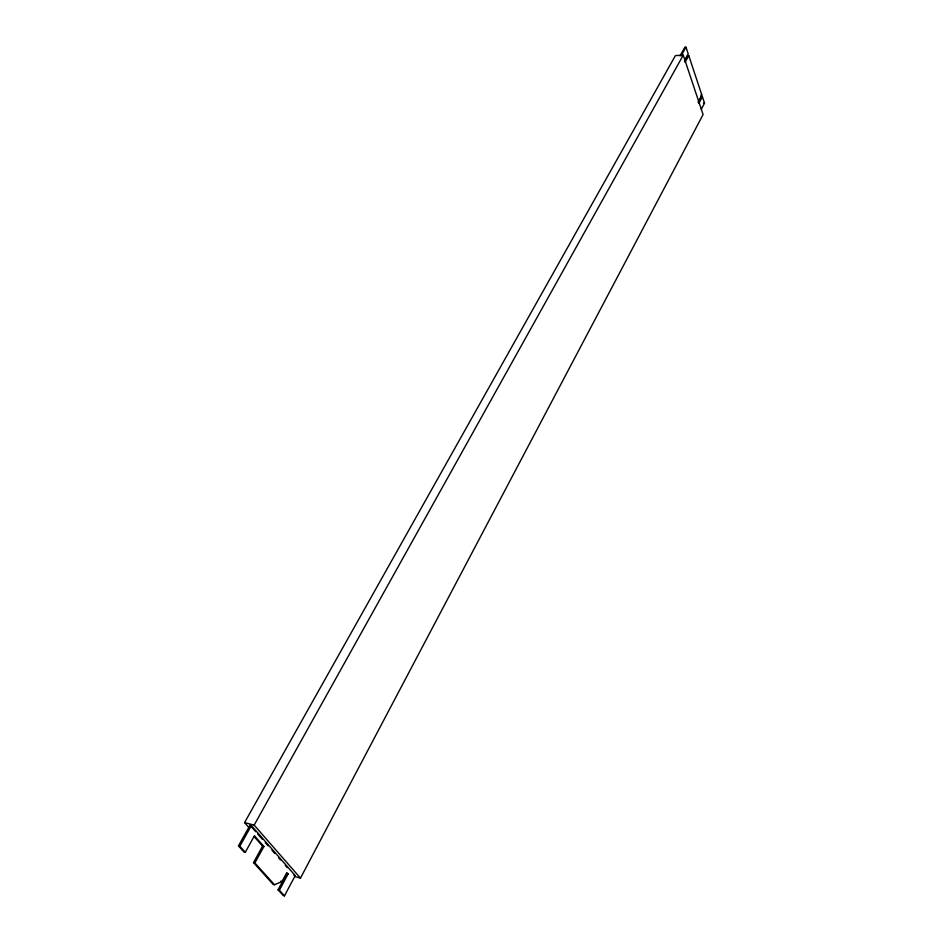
<?xml version="1.0" encoding="UTF-8"?>
<svg xmlns="http://www.w3.org/2000/svg" width="943" height="943" viewBox="0 0 943 943"><rect width="100%" height="100%" fill="white"/><g stroke="black" fill="none" stroke-linecap="round" stroke-linejoin="round"><path stroke-width="1.41" d="M295.112 876.636L300.475 878.122L703.089 114.551L683.239 55.154L675.412 55.602L244.567 822.602L249.412 828.119M284.48 895.85L295.206 875.599L251.38 825.561L250.013 825.208L238.461 845.859L243.907 851.906L245.286 852.283L254.445 835.757L263.922 846.508L254.893 862.963L274.484 884.746L282.122 881.505L286.884 872.581L288.087 873.949L279.411 890.216L284.48 895.85L283.136 895.461L278.067 889.838L286.743 873.572L288.087 873.949M701.25 109.341L704.539 103.129L702.405 96.705L701.309 96.752L698.291 102.422M698.233 101.891L701.875 95.09L688.767 55.578L687.659 55.637L684.524 61.295M698.775 103.506L702.405 96.705M274.484 884.746L273.14 884.369L253.526 862.586L262.555 846.142L254.032 836.476M685.007 62.356L688.767 55.578M684.453 60.682L688.213 53.904L685.974 47.15L684.854 47.221L680.021 55.873M245.286 852.283L239.84 846.236L251.38 825.561M681.141 55.802L685.974 47.15M300.475 878.122L254.162 825.101L683.239 55.154M700.779 95.137L701.875 95.09M703.443 103.176L704.539 103.129M244.567 822.602L254.162 825.101M262.555 846.142L263.922 846.508M238.461 845.859L239.84 846.236M253.526 862.586L254.893 862.963M293.874 875.222L295.206 875.599M280.778 881.116L282.122 881.505M278.067 889.838L279.411 890.216M250.968 826.292L255.73 831.726M257.639 833.907L262.402 839.341M265.266 842.606L268.13 845.859M271.938 850.209L274.802 853.474M278.609 857.824L280.519 860.004M285.293 865.438L287.191 867.607"/></g></svg>
